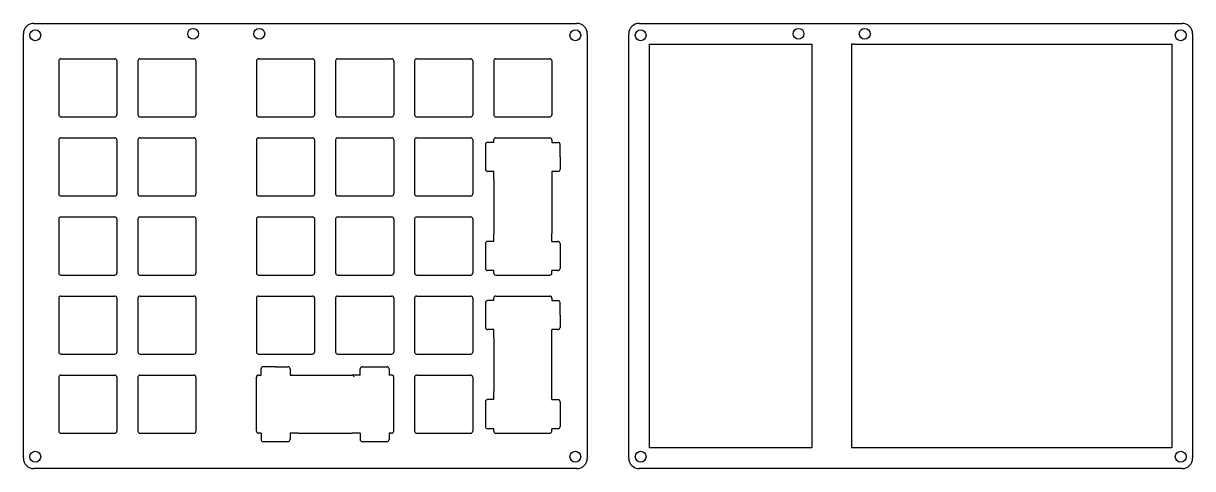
# Model space of a CAD drawing. Header units: millimetres. Extents: x 45 to 619, y 20 to 248.
# Drawn here: x 336.9 to 618.6, y 140.3 to 247.6 of the extents above; entities that cross this region are included whole.
import ezdxf

# ---------------------------------------------------------------- set-up
doc = ezdxf.new("R2010")
doc.units = ezdxf.units.MM

msp = doc.modelspace()

# ---------------------------------------------------------------- linework, layer by layer
for p, q in [((336.9, 142.81), (336.9, 245.06)), ((339.4, 247.56), (341.9, 247.56)), ((341.9, 247.56), (380.29, 247.56)), ((380.29, 247.56), (391.23, 247.56)), ((391.23, 247.56), (467.73, 247.56)), ((467.73, 247.56), (470.23, 247.56)), ((472.73, 245.06), (472.73, 145.31)), ((482.73, 142.81), (482.73, 245.06)), ((485.23, 247.56), (487.73, 247.56)), ((487.73, 247.56), (526.12, 247.56)), ((526.12, 247.56), (537.06, 247.56)), ((537.06, 247.56), (613.55, 247.56)), ((613.55, 247.56), (616.05, 247.56)), ((618.55, 245.06), (618.55, 145.31)), ((487.73, 145.31), (487.73, 242.56)), ((487.73, 242.56), (488.73, 242.56)), ((488.73, 242.56), (526.12, 242.55)), ((526.12, 242.55), (526.82, 242.55)), ((526.82, 242.55), (526.83, 146.31)), ((537.06, 242.55), (536.35, 242.55)), ((536.35, 242.55), (536.35, 145.31)), ((537.06, 242.55), (612.55, 242.55)), ((612.55, 242.55), (613.55, 242.55)), ((613.55, 242.55), (613.55, 146.31)), ((345.43, 238.54), (345.43, 225.54)), ((345.93, 239.04), (358.93, 239.04)), ((359.43, 238.54), (359.43, 225.54)), ((364.48, 238.54), (364.48, 225.54)), ((364.98, 239.04), (377.98, 239.04)), ((378.48, 238.54), (378.48, 225.54)), ((393.05, 238.54), (393.05, 225.54)), ((393.55, 239.04), (406.55, 239.04)), ((407.05, 238.54), (407.05, 225.54)), ((412.1, 238.54), (412.1, 225.54)), ((412.6, 239.04), (425.6, 239.04)), ((426.1, 238.54), (426.1, 225.54)), ((431.15, 238.54), (431.15, 225.54)), ((431.65, 239.04), (444.65, 239.04)), ((445.15, 238.54), (445.15, 225.54)), ((450.2, 238.54), (450.2, 225.54)), ((450.7, 239.04), (463.7, 239.04)), ((464.2, 238.54), (464.2, 225.54)), ((345.93, 225.04), (358.93, 225.04)), ((364.98, 225.04), (377.98, 225.04)), ((393.55, 225.04), (406.55, 225.04)), ((412.6, 225.04), (425.6, 225.04)), ((431.65, 225.04), (444.65, 225.04)), ((450.7, 225.04), (463.7, 225.04)), ((345.93, 219.99), (358.93, 219.99)), ((364.98, 219.99), (377.98, 219.99)), ((393.55, 219.99), (406.55, 219.99)), ((412.6, 219.99), (425.6, 219.99)), ((431.65, 219.99), (444.65, 219.99)), ((450.7, 219.99), (463.7, 219.99)), ((464.2, 219.99), (464.2, 219.99)), ((345.43, 219.49), (345.43, 206.49)), ((359.43, 219.49), (359.43, 206.49)), ((364.48, 219.49), (364.48, 206.49)), ((378.48, 219.49), (378.48, 206.49)), ((393.05, 219.49), (393.05, 206.49)), ((407.05, 219.49), (407.05, 206.49)), ((412.1, 219.49), (412.1, 206.49)), ((426.1, 219.49), (426.1, 206.49)), ((431.15, 219.49), (431.15, 206.49)), ((445.15, 219.49), (445.15, 206.49)), ((448.2, 218.4), (448.2, 212.4)), ((450.2, 218.9), (448.7, 218.9)), ((450.2, 218.9), (450.2, 219.49)), ((464.2, 219.49), (464.2, 218.9)), ((464.2, 219.49), (464.2, 219.49)), ((464.2, 218.9), (465.7, 218.9)), ((466.2, 215.4), (466.2, 218.4)), ((466.2, 215.4), (466.2, 212.4)), ((450.2, 211.9), (448.7, 211.9)), ((450.2, 209.96), (450.2, 211.9)), ((464.2, 211.9), (464.2, 209.96)), ((465.7, 211.9), (464.2, 211.9)), ((450.2, 209.96), (450.2, 196.96)), ((464.2, 209.96), (464.2, 196.96)), ((345.93, 205.99), (358.93, 205.99)), ((364.98, 205.99), (377.98, 205.99)), ((393.55, 205.99), (406.55, 205.99)), ((412.6, 205.99), (425.6, 205.99)), ((431.65, 205.99), (444.65, 205.99)), ((345.43, 200.44), (345.43, 187.44)), ((345.93, 200.94), (358.93, 200.94)), ((359.43, 200.44), (359.43, 187.44)), ((364.48, 200.44), (364.48, 187.44)), ((364.98, 200.94), (377.98, 200.94)), ((378.48, 200.44), (378.48, 187.44)), ((393.05, 200.44), (393.05, 187.44)), ((393.55, 200.94), (406.55, 200.94)), ((407.05, 200.44), (407.05, 187.44)), ((412.1, 200.44), (412.1, 187.44)), ((412.6, 200.94), (425.6, 200.94)), ((426.1, 200.44), (426.1, 187.44)), ((431.15, 200.44), (431.15, 187.44)), ((431.65, 200.94), (444.65, 200.94)), ((445.15, 200.44), (445.15, 187.44)), ((448.2, 194.52), (448.2, 188.52)), ((450.2, 195.02), (448.7, 195.02)), ((450.2, 195.02), (450.2, 196.96)), ((464.2, 195.02), (464.2, 196.96)), ((464.2, 195.02), (465.7, 195.02)), ((466.2, 194.52), (466.2, 191.95)), ((466.2, 191.95), (466.2, 188.52)), ((345.93, 186.94), (358.93, 186.94)), ((364.98, 186.94), (377.98, 186.94)), ((393.55, 186.94), (406.55, 186.94)), ((412.6, 186.94), (425.6, 186.94)), ((431.65, 186.94), (444.65, 186.94)), ((450.2, 188.02), (448.7, 188.02)), ((450.2, 187.43), (450.2, 188.02)), ((450.7, 186.93), (463.7, 186.93)), ((464.2, 187.43), (464.2, 188.02)), ((465.7, 188.02), (464.2, 188.02)), ((464.2, 186.93), (464.2, 186.93)), ((464.2, 186.93), (464.2, 186.93)), ((345.43, 181.39), (345.43, 168.39)), ((345.93, 181.89), (358.93, 181.89)), ((359.43, 181.39), (359.43, 168.39)), ((364.48, 181.39), (364.48, 168.39)), ((364.98, 181.89), (377.98, 181.89)), ((378.48, 181.39), (378.48, 168.39)), ((393.05, 181.39), (393.05, 168.39)), ((393.55, 181.89), (406.55, 181.89)), ((407.05, 181.39), (407.05, 168.39)), ((412.1, 181.39), (412.1, 168.39)), ((412.6, 181.89), (425.6, 181.89)), ((426.1, 181.39), (426.1, 168.39)), ((431.15, 181.39), (431.15, 168.39)), ((431.65, 181.89), (444.65, 181.89)), ((445.15, 181.39), (445.15, 168.39)), ((448.2, 180.3), (448.2, 174.3)), ((450.2, 180.8), (448.7, 180.8)), ((450.2, 180.8), (450.2, 181.39)), ((450.7, 181.89), (463.7, 181.89)), ((464.2, 181.89), (464.2, 181.89)), ((464.2, 181.39), (464.2, 180.8)), ((464.2, 181.39), (464.2, 181.39)), ((464.2, 180.8), (465.7, 180.8)), ((466.2, 177.3), (466.2, 180.3)), ((466.2, 177.3), (466.2, 174.3)), ((450.2, 173.8), (448.7, 173.8)), ((450.2, 171.86), (450.2, 173.8)), ((450.2, 171.86), (450.2, 158.86)), ((465.7, 173.8), (464.2, 173.8)), ((464.2, 158.86), (464.2, 173.8)), ((345.93, 167.89), (358.93, 167.89)), ((364.98, 167.89), (377.98, 167.89)), ((393.55, 167.89), (406.55, 167.89)), ((412.6, 167.89), (425.6, 167.89)), ((431.65, 167.89), (444.65, 167.89)), ((394.14, 162.83), (394.14, 164.34)), ((397.64, 164.84), (394.64, 164.84)), ((397.64, 164.84), (400.64, 164.84)), ((401.14, 164.34), (401.14, 162.84)), ((418.01, 162.84), (418.01, 164.34)), ((418.51, 164.84), (421.09, 164.84)), ((421.09, 164.84), (424.51, 164.84)), ((425.01, 164.34), (425.01, 162.83)), ((345.43, 162.34), (345.43, 149.34)), ((345.93, 162.84), (358.93, 162.84)), ((359.43, 162.34), (359.43, 149.34)), ((364.48, 162.34), (364.48, 149.34)), ((364.98, 162.84), (377.98, 162.84)), ((378.48, 162.34), (378.48, 149.34)), ((393.05, 162.83), (393.05, 162.84)), ((393.05, 149.34), (393.05, 162.34)), ((393.55, 162.84), (394.14, 162.84)), ((393.55, 162.84), (393.55, 162.83)), ((401.14, 162.84), (403.08, 162.84)), ((403.08, 162.84), (416.08, 162.84)), ((418.01, 162.84), (416.08, 162.84)), ((425.6, 162.84), (425.01, 162.84)), ((426.1, 162.83), (426.1, 162.84)), ((426.1, 162.84), (426.1, 162.83)), ((426.1, 149.34), (426.1, 162.34)), ((431.15, 162.34), (431.15, 149.34)), ((431.65, 162.84), (444.65, 162.84)), ((445.15, 162.34), (445.15, 149.34)), ((450.2, 156.92), (450.2, 158.86)), ((464.2, 156.92), (464.2, 158.86)), ((448.2, 156.42), (448.2, 150.42)), ((450.2, 156.92), (448.7, 156.92)), ((464.2, 156.92), (465.7, 156.92)), ((466.2, 156.42), (466.2, 153.85)), ((466.2, 153.85), (466.2, 150.42)), ((450.2, 149.92), (448.7, 149.92)), ((450.2, 149.33), (450.2, 149.92)), ((464.2, 149.33), (464.2, 149.92)), ((465.7, 149.92), (464.2, 149.92)), ((345.93, 148.84), (358.93, 148.84)), ((364.98, 148.84), (377.98, 148.84)), ((394.14, 148.84), (393.55, 148.84)), ((394.14, 148.84), (394.14, 147.34)), ((394.64, 146.84), (400.64, 146.84)), ((401.14, 148.84), (401.14, 147.34)), ((403.08, 148.84), (401.14, 148.84)), ((403.08, 148.84), (416.08, 148.84)), ((418.01, 148.84), (416.08, 148.84)), ((418.01, 148.84), (418.01, 147.34)), ((418.51, 146.84), (424.51, 146.84)), ((425.01, 148.84), (425.01, 147.34)), ((425.6, 148.84), (425.01, 148.84)), ((431.65, 148.84), (444.65, 148.84)), ((450.7, 148.83), (463.7, 148.83)), ((472.73, 145.31), (472.73, 142.81)), ((488.73, 145.31), (487.73, 145.31)), ((526.83, 145.31), (488.73, 145.31)), ((526.83, 146.31), (526.83, 145.31)), ((613.55, 145.31), (536.35, 145.31)), ((613.55, 146.31), (613.55, 145.31)), ((618.55, 145.31), (618.55, 142.81)), ((341.9, 140.31), (339.4, 140.31)), ((470.23, 140.31), (341.9, 140.31)), ((487.73, 140.31), (485.23, 140.31)), ((616.05, 140.31), (487.73, 140.31))]:
    msp.add_line(p, q)
for centre in [(339.77, 244.69), (377.79, 245.05), (393.73, 245.05), (469.86, 244.69), (485.59, 244.69), (523.62, 245.05), (539.56, 245.05), (615.68, 244.69), (339.77, 143.18), (469.86, 143.18), (485.59, 143.18), (615.68, 143.18)]:
    msp.add_circle(centre, 1.3)
for centre, radius, start, end in [((339.4, 245.06), 2.5, 90, 180), ((470.23, 245.06), 2.5, 0, 90), ((485.23, 245.06), 2.5, 90, 180), ((616.05, 245.06), 2.5, 0, 90), ((345.93, 238.54), 0.5, 90, 180), ((358.93, 238.54), 0.5, 0, 90), ((364.98, 238.54), 0.5, 90, 180), ((377.98, 238.54), 0.5, 0, 90), ((393.55, 238.54), 0.5, 90, 180), ((406.55, 238.54), 0.5, 0, 90), ((412.6, 238.54), 0.5, 90, 180), ((425.6, 238.54), 0.5, 0, 90), ((431.65, 238.54), 0.5, 90, 180), ((444.65, 238.54), 0.5, 0, 90), ((450.7, 238.54), 0.5, 90, 180), ((463.7, 238.54), 0.5, 0, 90), ((345.93, 225.54), 0.5, 180, 270), ((358.93, 225.54), 0.5, 270, 0), ((364.98, 225.54), 0.5, 180, 270), ((377.98, 225.54), 0.5, 270, 0), ((393.55, 225.54), 0.5, 180, 270), ((406.55, 225.54), 0.5, 270, 0), ((412.6, 225.54), 0.5, 180, 270), ((425.6, 225.54), 0.5, 270, 0), ((431.65, 225.54), 0.5, 180, 270), ((444.65, 225.54), 0.5, 270, 0), ((450.7, 225.54), 0.5, 180, 270), ((463.7, 225.54), 0.5, 270, 0), ((345.93, 219.49), 0.5, 90, 180), ((358.93, 219.49), 0.5, 0, 90), ((364.98, 219.49), 0.5, 90, 180), ((377.98, 219.49), 0.5, 0, 90), ((393.55, 219.49), 0.5, 90, 180), ((406.55, 219.49), 0.5, 0, 90), ((412.6, 219.49), 0.5, 90, 180), ((425.6, 219.49), 0.5, 0, 90), ((431.65, 219.49), 0.5, 90, 180), ((444.65, 219.49), 0.5, 0, 90), ((450.7, 219.49), 0.5, 90, 180), ((463.7, 219.49), 0.5, 356.7788, 90), ((448.7, 218.4), 0.5, 90, 180), ((465.7, 218.4), 0.5, 0, 90), ((448.7, 212.4), 0.5, 180, 270), ((465.7, 212.4), 0.5, 270, 0), ((345.93, 206.49), 0.5, 180, 270), ((358.93, 206.49), 0.5, 270, 0), ((364.98, 206.49), 0.5, 180, 270), ((377.98, 206.49), 0.5, 270, 0), ((393.55, 206.49), 0.5, 180, 270), ((406.55, 206.49), 0.5, 270, 0), ((412.6, 206.49), 0.5, 180, 270), ((425.6, 206.49), 0.5, 270, 0), ((431.65, 206.49), 0.5, 180, 270), ((444.65, 206.49), 0.5, 270, 0), ((345.93, 200.44), 0.5, 90, 180), ((358.93, 200.44), 0.5, 0, 90), ((364.98, 200.44), 0.5, 90, 180), ((377.98, 200.44), 0.5, 0, 90), ((393.55, 200.44), 0.5, 90, 180), ((406.55, 200.44), 0.5, 0, 90), ((412.6, 200.44), 0.5, 90, 180), ((425.6, 200.44), 0.5, 0, 90), ((431.65, 200.44), 0.5, 90, 180), ((444.65, 200.44), 0.5, 0, 90), ((448.7, 194.52), 0.5, 90, 180), ((465.7, 194.52), 0.5, 0, 90), ((345.93, 187.44), 0.5, 180, 270), ((358.93, 187.44), 0.5, 270, 0), ((364.98, 187.44), 0.5, 180, 270), ((377.98, 187.44), 0.5, 270, 0), ((393.55, 187.44), 0.5, 180, 270), ((406.55, 187.44), 0.5, 270, 0), ((412.6, 187.44), 0.5, 180, 270), ((425.6, 187.44), 0.5, 270, 0), ((431.65, 187.44), 0.5, 180, 270), ((444.65, 187.44), 0.5, 270, 0), ((448.7, 188.52), 0.5, 180, 270), ((450.7, 187.43), 0.5, 180, 270), ((463.7, 187.43), 0.5, 270, 3.2212), ((465.7, 188.52), 0.5, 270, 0), ((345.93, 181.39), 0.5, 90, 180), ((358.93, 181.39), 0.5, 0, 90), ((364.98, 181.39), 0.5, 90, 180), ((377.98, 181.39), 0.5, 0, 90), ((393.55, 181.39), 0.5, 90, 180), ((406.55, 181.39), 0.5, 0, 90), ((412.6, 181.39), 0.5, 90, 180), ((425.6, 181.39), 0.5, 0, 90), ((431.65, 181.39), 0.5, 90, 180), ((444.65, 181.39), 0.5, 0, 90), ((448.7, 180.3), 0.5, 90, 180), ((450.7, 181.39), 0.5, 90, 180), ((463.7, 181.39), 0.5, 356.7788, 90), ((465.7, 180.3), 0.5, 0, 90), ((448.7, 174.3), 0.5, 180, 270), ((465.7, 174.3), 0.5, 270, 0), ((345.93, 168.39), 0.5, 180, 270), ((358.93, 168.39), 0.5, 270, 0), ((364.98, 168.39), 0.5, 180, 270), ((377.98, 168.39), 0.5, 270, 0), ((393.55, 168.39), 0.5, 180, 270), ((406.55, 168.39), 0.5, 270, 0), ((412.6, 168.39), 0.5, 180, 270), ((425.6, 168.39), 0.5, 270, 0), ((431.65, 168.39), 0.5, 180, 270), ((444.65, 168.39), 0.5, 270, 0), ((394.64, 164.34), 0.5, 90, 180), ((400.64, 164.34), 0.5, 0, 90), ((418.51, 164.34), 0.5, 90, 180), ((424.51, 164.34), 0.5, 0, 90), ((345.93, 162.34), 0.5, 90, 180), ((358.93, 162.34), 0.5, 0, 90), ((364.98, 162.34), 0.5, 90, 180), ((377.98, 162.34), 0.5, 0, 90), ((393.55, 162.34), 0.5, 86.7788, 180), ((416.08, 162.34), 0.5, 0, 90), ((425.6, 162.34), 0.5, 0, 93.2212), ((431.65, 162.34), 0.5, 90, 180), ((444.65, 162.34), 0.5, 0, 90), ((448.7, 156.42), 0.5, 90, 180), ((465.7, 156.42), 0.5, 0, 90), ((345.93, 149.34), 0.5, 180, 270), ((358.93, 149.34), 0.5, 270, 0), ((364.98, 149.34), 0.5, 180, 270), ((377.98, 149.34), 0.5, 270, 0), ((393.55, 149.34), 0.5, 180, 270), ((425.6, 149.34), 0.5, 270, 0), ((431.65, 149.34), 0.5, 180, 270), ((444.65, 149.34), 0.5, 270, 0), ((448.7, 150.42), 0.5, 180, 270), ((450.7, 149.33), 0.5, 180, 270), ((463.7, 149.33), 0.5, 270, 3.2212), ((465.7, 150.42), 0.5, 270, 0), ((394.64, 147.34), 0.5, 180, 270), ((400.64, 147.34), 0.5, 270, 0), ((418.51, 147.34), 0.5, 180, 270), ((424.51, 147.34), 0.5, 270, 0), ((339.4, 142.81), 2.5, 180, 270), ((470.23, 142.81), 2.5, 270, 0), ((485.23, 142.81), 2.5, 180, 270), ((616.05, 142.81), 2.5, 270, 0)]:
    msp.add_arc(centre, radius, start, end)

doc.saveas('drawing.dxf')
